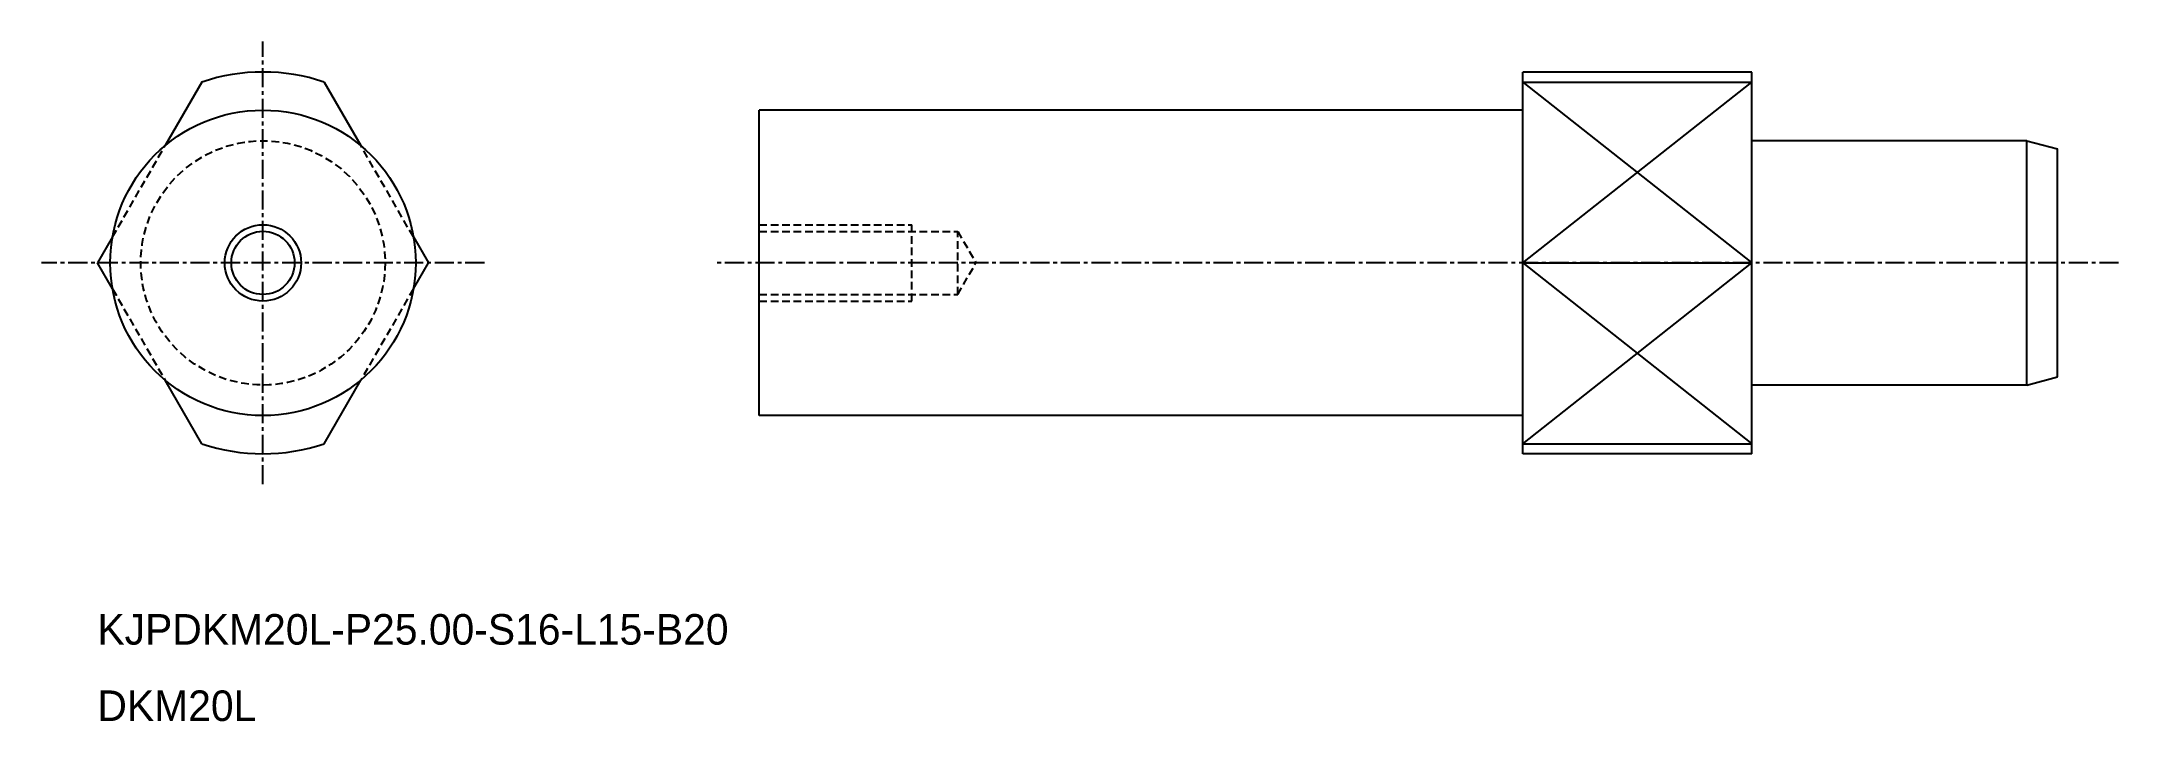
# Model space of a CAD drawing. Extents: x -2548 to -2412, y -925 to -880.
import ezdxf

# ---------------------------------------------------------------- set-up
doc = ezdxf.new("R2010")
doc.units = 0
doc.linetypes.add('CENTER', pattern=[2, 1.25, -0.25, 0.25, -0.25])
doc.linetypes.add('DASHED', pattern=[0.75, 0.5, -0.25])
doc.layers.get('0').update_dxf_attribs({"linetype": 'CONTINUOUS'})
doc.layers.add('CENTER', color=1, linetype='CENTER')

msp = doc.modelspace()

# ---------------------------------------------------------------- linework, layer by layer
at = {"color": 7, "linetype": 'CONTINUOUS'}
for p, q in [((-2450.58, -907.15), (-2450.58, -882.15)), ((-2435.58, -882.15), (-2450.58, -882.15)), ((-2435.58, -907.15), (-2435.58, -882.15)), ((-2537.08, -882.81), (-2539.48, -886.97)), ((-2529.08, -882.81), (-2526.68, -886.97)), ((-2450.58, -882.81), (-2435.58, -882.81)), ((-2500.58, -904.65), (-2500.58, -884.65)), ((-2450.58, -884.65), (-2500.58, -884.65)), ((-2417.58, -886.65), (-2435.58, -886.65)), ((-2417.58, -902.65), (-2417.58, -886.65)), ((-2417.58, -886.65), (-2415.58, -887.19)), ((-2415.58, -902.12), (-2415.58, -887.19)), ((-2542.93, -892.95), (-2543.92, -894.65)), ((-2523.23, -892.95), (-2522.24, -894.65)), ((-2542.93, -896.36), (-2543.92, -894.65)), ((-2523.23, -896.36), (-2522.24, -894.65)), ((-2450.58, -894.65), (-2435.58, -894.65)), ((-2537.08, -906.5), (-2539.48, -902.34)), ((-2529.08, -906.5), (-2526.68, -902.34)), ((-2417.58, -902.65), (-2435.58, -902.65)), ((-2417.58, -902.65), (-2415.58, -902.12)), ((-2450.58, -904.65), (-2500.58, -904.65)), ((-2450.58, -906.5), (-2435.58, -906.5)), ((-2435.58, -907.15), (-2450.58, -907.15))]:
    msp.add_line(p, q, dxfattribs=at)
at = {"color": 3, "linetype": 'CONTINUOUS'}
for p, q in [((-2450.58, -894.65), (-2435.58, -882.81)), ((-2450.58, -882.81), (-2435.58, -894.65)), ((-2450.58, -906.5), (-2435.58, -894.65)), ((-2450.58, -894.65), (-2435.58, -906.5))]:
    msp.add_line(p, q, dxfattribs=at)
at = {"color": 3, "linetype": 'DASHED'}
for p, q in [((-2542.93, -892.95), (-2539.48, -886.97)), ((-2523.23, -892.95), (-2526.68, -886.97)), ((-2500.58, -892.15), (-2490.58, -892.15)), ((-2490.58, -897.15), (-2490.58, -892.15)), ((-2500.58, -892.59), (-2487.58, -892.59)), ((-2487.58, -892.59), (-2486.39, -894.65)), ((-2487.58, -896.72), (-2487.58, -892.59)), ((-2487.58, -896.72), (-2486.39, -894.65)), ((-2542.93, -896.36), (-2539.48, -902.34)), ((-2523.23, -896.36), (-2526.68, -902.34)), ((-2500.58, -896.72), (-2487.58, -896.72)), ((-2500.58, -897.15), (-2490.58, -897.15))]:
    msp.add_line(p, q, dxfattribs=at)
at = {"color": 7, "linetype": 'CONTINUOUS'}
for radius in [10, 2.07]:
    msp.add_circle((-2533.08, -894.65), radius, dxfattribs=at)
at = {"color": 3, "linetype": 'DASHED'}
msp.add_circle((-2533.08, -894.65), 8, dxfattribs=at)
at = {"color": 3, "linetype": 'CONTINUOUS'}
msp.add_circle((-2533.08, -894.65), 2.5, dxfattribs=at)
at = {"color": 7, "linetype": 'CONTINUOUS'}
for start, end in [(71.3371, 108.6629), (251.3371, 288.6629)]:
    msp.add_arc((-2533.08, -894.65), 12.5, start, end, dxfattribs=at)
at = {"layer": 'CENTER', "color": 1, "linetype": 'CENTER'}
for p, q in [((-2533.08, -909.15), (-2533.08, -880.15)), ((-2518.58, -894.65), (-2547.58, -894.65)), ((-2411.58, -894.65), (-2503.58, -894.65))]:
    msp.add_line(p, q, dxfattribs=at)

# ---------------------------------------------------------------- texts
at = {"color": 7, "linetype": 'CONTINUOUS'}
for s, p in [('KJPDKM20L-P25.00-S16-L15-B20', (-2543.92, -919.65)), ('DKM20L', (-2543.92, -924.65))]:
    msp.add_text(s, height=2, dxfattribs=at).set_placement(p)

doc.saveas('drawing.dxf')
